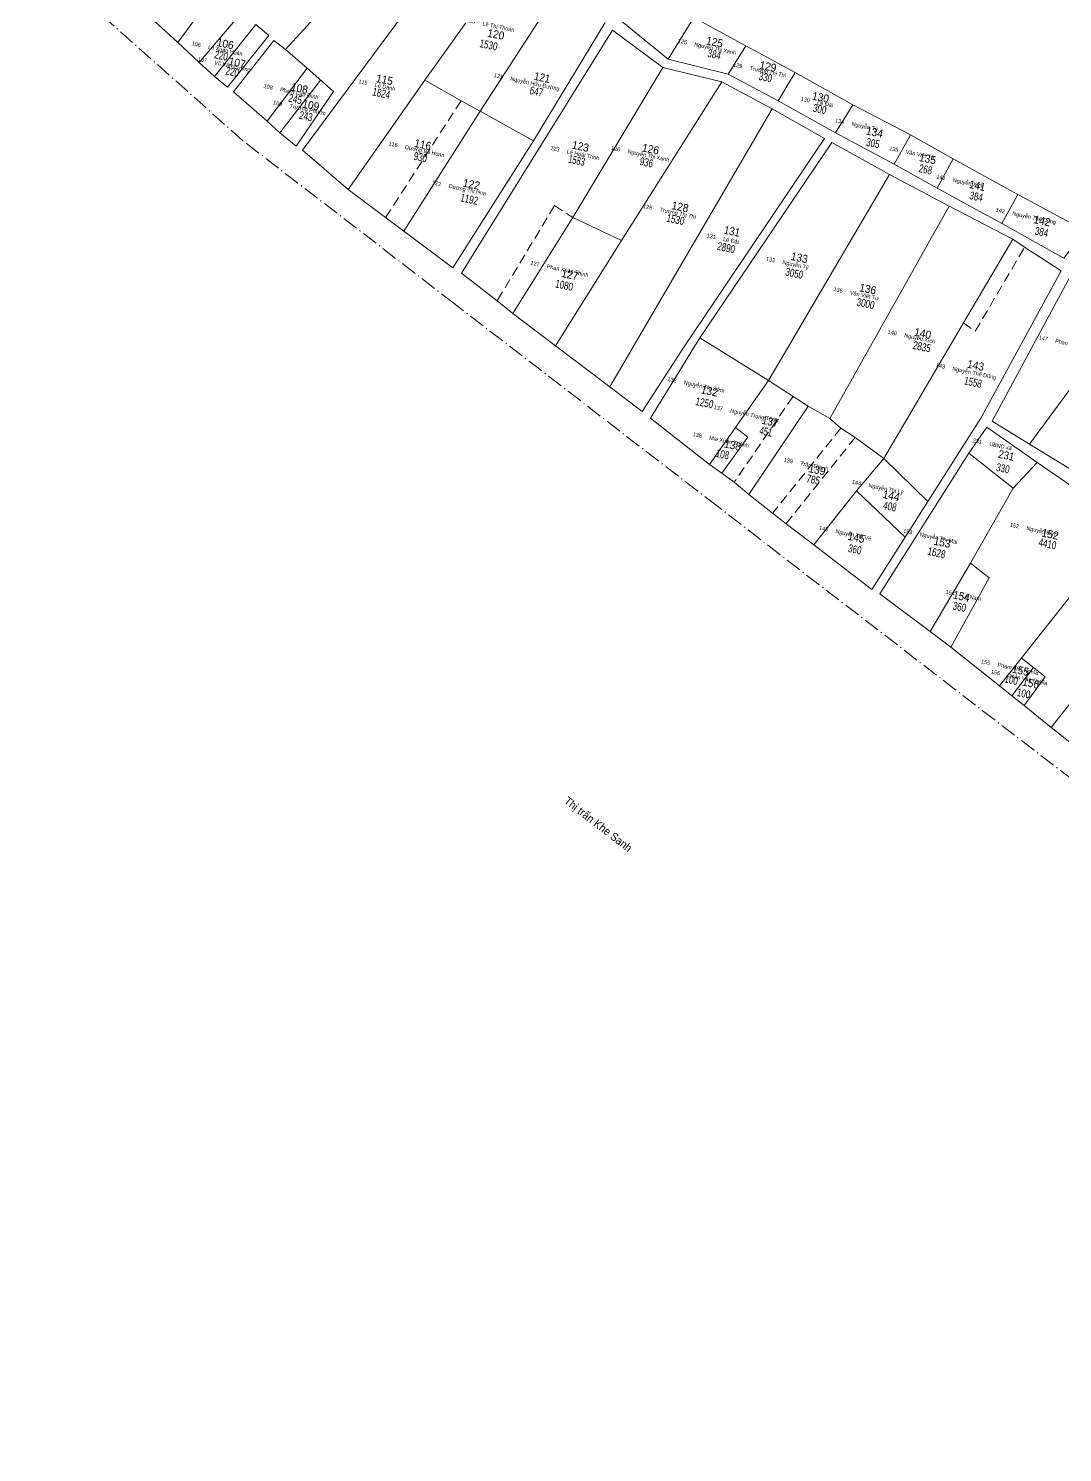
# Model space of a CAD drawing. Header units: metres. Extents: x 550827 to 552316, y 1839819 to 1841297.
# Drawn here: x 551512 to 551900, y 1839926 to 1840460 of the extents above; entities that cross this region are included whole.
import ezdxf
from ezdxf.enums import TextEntityAlignment as Align

# ---------------------------------------------------------------- set-up
doc = ezdxf.new("R2010")
doc.units = ezdxf.units.M
doc.header["$LTSCALE"] = 1.2
doc.linetypes.add('DOT_DASHED', pattern=[7.7, 5, -1.2, 0.3, -1.2])
doc.linetypes.add('MEDIUM_DASHED', pattern=[4.5, 3, -1.5])
for name, color, linetype, lineweight in [('10', 7, 'Continuous', 13), ('13', 7, 'Continuous', 13), ('22', 7, 'DOT_DASHED', 13)]:
    doc.layers.add(name, color=color, linetype=linetype, lineweight=lineweight)
doc.layers.add('2', color=7, linetype='Continuous')
doc.layers.add('48', color=7, linetype='Continuous')

msp = doc.modelspace()

# ---------------------------------------------------------------- linework, layer by layer
at = {"layer": '10'}
for p, q in [((551664.78, 1840514.14), (551608.72, 1840452.48)), ((551596.69, 1840493.56), (551568.24, 1840455.09)), ((551681.66, 1840429.4), (551711.71, 1840475.75)), ((551592.62, 1840466.87), (551576.29, 1840447.62)), ((551597.6, 1840461.9), (551581.98, 1840442.34)), ((551597.6, 1840461.9), (551602.43, 1840457.79)), ((551676.28, 1840462.46), (551660.93, 1840441)), ((551761.75, 1840464.43), (551752.11, 1840448.89)), ((551761.75, 1840464.43), (551781.32, 1840453.82)), ((551731.31, 1840459.7), (551674.61, 1840368.56)), ((551731.31, 1840459.7), (551750.16, 1840445.76)), ((551604.24, 1840455.82), (551608.72, 1840452.48)), ((551781.32, 1840453.82), (551774.63, 1840443.26)), ((551781.32, 1840453.82), (551799.77, 1840443.92)), ((551750.16, 1840445.76), (551716.41, 1840389.44)), ((551750.16, 1840445.76), (551772.33, 1840440.42)), ((551752.11, 1840448.89), (551774.63, 1840443.26)), ((551621.74, 1840440.98), (551606.51, 1840421.23)), ((551660.93, 1840441), (551632.11, 1840400.01)), ((551772.33, 1840440.42), (551734.6, 1840380.82)), ((551772.33, 1840440.42), (551791.15, 1840430.29)), ((551774.63, 1840443.26), (551793.46, 1840433.18)), ((551799.77, 1840443.92), (551793.46, 1840433.18)), ((551799.77, 1840443.92), (551821.41, 1840431.73)), ((551681.66, 1840429.4), (551653, 1840384.38)), ((551681.66, 1840429.4), (551701.71, 1840418.29)), ((551791.15, 1840430.29), (551730.34, 1840325.93)), ((551791.15, 1840430.29), (551810.76, 1840419.05)), ((551793.46, 1840433.18), (551814.84, 1840421.25)), ((551821.41, 1840431.73), (551842.99, 1840420.49)), ((551842.99, 1840420.49), (551836.85, 1840409.5)), ((551842.99, 1840420.49), (551859.07, 1840411.45)), ((551813.46, 1840417.57), (551764.06, 1840344.39)), ((551813.46, 1840417.57), (551835.16, 1840405.55)), ((551836.85, 1840409.5), (551853.05, 1840400.54)), ((551859.07, 1840411.45), (551883.29, 1840398.1)), ((551835.16, 1840405.55), (551789.76, 1840328.39)), ((551835.16, 1840405.55), (551857.54, 1840393.71)), ((551857.54, 1840393.71), (551812.82, 1840314.12)), ((551857.54, 1840393.71), (551881.33, 1840381.32)), ((551716.41, 1840389.44), (551693.94, 1840353.51)), ((551674.61, 1840368.56), (551688.06, 1840358.25)), ((551688.06, 1840358.25), (551693.94, 1840353.51)), ((551693.94, 1840353.51), (551709.9, 1840341.39)), ((551887.62, 1840304.53), (551924.49, 1840354.57)), ((551764.06, 1840344.39), (551789.76, 1840328.39)), ((551709.9, 1840341.39), (551730.34, 1840325.93)), ((551730.34, 1840325.93), (551742.44, 1840316.79)), ((551804.68, 1840318.7), (551782.41, 1840285.59)), ((551804.68, 1840318.7), (551812.82, 1840314.12)), ((551812.82, 1840314.12), (551816.92, 1840310.49)), ((551782.08, 1840307.13), (551772.29, 1840293.56)), ((551777.35, 1840310.72), (551782.08, 1840307.13)), ((551816.92, 1840310.49), (551822.32, 1840307.01)), ((551822.32, 1840307.01), (551833, 1840299.16)), ((551881.46, 1840287.93), (551864.95, 1840301.07)), ((551881.46, 1840287.93), (551890.51, 1840297.67)), ((551822.74, 1840287), (551841, 1840269.61)), ((551924.32, 1840274.45), (551876.37, 1840213.83)), ((551806.8, 1840266.75), (551828.55, 1840250.01)), ((551941.72, 1840256.72), (551895.81, 1840198.3)), ((551889.11, 1840220.72), (551881, 1840210.13)), ((551912.01, 1840185.4), (551895.81, 1840198.3))]:
    msp.add_line(p, q, dxfattribs=at)
at = {"layer": '10', "linetype": 'MEDIUM_DASHED'}
for p, q in [((551674.49, 1840433.28), (551646.21, 1840389.46)), ((551709.54, 1840393.96), (551688.06, 1840358.25)), ((551709.54, 1840393.96), (551716.41, 1840389.44)), ((551798.98, 1840322.41), (551776.96, 1840290.28)), ((551816.92, 1840310.49), (551791.31, 1840278.62)), ((551822.32, 1840307.01), (551796.38, 1840274.65))]:
    msp.add_line(p, q, dxfattribs=at)
at = {"layer": '10'}
for points in [[(551728.47, 1840462.63), (551701.71, 1840418.29), (551671.38, 1840370.63), (551653, 1840384.38), (551646.21, 1840389.46), (551632.11, 1840400.01), (551615.08, 1840414.77), (551655.68, 1840469.43), (551680.41, 1840501.19)], [(551602.43, 1840457.79), (551586.89, 1840438.41), (551581.98, 1840442.34), (551576.29, 1840447.62), (551568.24, 1840455.09), (551562.27, 1840460.63), (551545.72, 1840475.52), (551527.59, 1840491.12)], [(551747.5, 1840483.97), (551741.06, 1840473.57), (551734.62, 1840463.17), (551752.11, 1840448.89)], [(551604.24, 1840455.82), (551589.16, 1840436.65), (551601.76, 1840425.61)], [(551612.68, 1840416.2), (551626.67, 1840436.76), (551616.73, 1840445.46), (551608.72, 1840452.48)], [(551616.78, 1840445.53), (551616.73, 1840445.46), (551601.76, 1840425.61)], [(551660.93, 1840441), (551674.49, 1840433.28), (551681.66, 1840429.4)], [(551821.41, 1840431.73), (551814.84, 1840421.25), (551836.85, 1840409.5)], [(551612.68, 1840416.2), (551606.51, 1840421.23), (551601.76, 1840425.61)], [(551810.76, 1840419.05), (551758.25, 1840341.18), (551742.44, 1840316.79)], [(551859.07, 1840411.45), (551853.05, 1840400.54), (551877.25, 1840387.27)], [(551716.41, 1840389.44), (551734.6, 1840380.82), (551709.9, 1840341.39)], [(551881.33, 1840381.32), (551862.91, 1840350.01), (551833, 1840299.16), (551849.49, 1840282.97)], [(551881.33, 1840381.32), (551885.82, 1840378.39), (551899.49, 1840369.49)], [(551899.49, 1840369.49), (551869.35, 1840314.26), (551849.49, 1840282.97), (551841, 1840269.61), (551828.55, 1840250.01)], [(551908.53, 1840291.69), (551887.62, 1840304.53), (551873.66, 1840313.11), (551902.93, 1840367.3), (551924.49, 1840354.57)], [(551764.06, 1840344.39), (551745.48, 1840314.2), (551767.61, 1840296.84)], [(551789.76, 1840328.39), (551777.35, 1840310.72), (551767.61, 1840296.84), (551772.29, 1840293.56), (551776.96, 1840290.28), (551782.41, 1840285.59)], [(551789.76, 1840328.39), (551798.98, 1840322.41), (551804.68, 1840318.7)], [(551871.58, 1840310.9), (551864.95, 1840301.07), (551831.58, 1840248.31), (551850.4, 1840234.2), (551858.17, 1840228.37), (551876.37, 1840213.83), (551881, 1840210.13), (551885.64, 1840206.43), (551895.81, 1840198.3)], [(551871.58, 1840310.9), (551890.51, 1840297.67), (551924.32, 1840274.45)], [(551833, 1840299.16), (551822.74, 1840287), (551806.8, 1840266.75)], [(551782.41, 1840285.59), (551791.31, 1840278.62), (551796.38, 1840274.65), (551806.8, 1840266.75)], [(551881.46, 1840287.93), (551865.57, 1840259.82), (551850.4, 1840234.2)], [(551865.57, 1840259.82), (551872.56, 1840254.31), (551858.17, 1840228.37)], [(551884.66, 1840224.21), (551889.11, 1840220.72), (551893.56, 1840217.23), (551885.64, 1840206.43)]]:
    msp.add_lwpolyline(points, dxfattribs=at)
msp.add_lwpolyline([(551907.88, 1840384.91), (551905.78, 1840381.01), (551900.55, 1840374.27), (551877.25, 1840387.27), (551883.29, 1840398.1)], close=True, dxfattribs=at)
at = {"layer": '10', "linetype": 'MEDIUM_DASHED'}
msp.add_lwpolyline([(551862.85, 1840350.06), (551862.91, 1840350.01), (551867.29, 1840346.81), (551885.82, 1840378.39), (551885.87, 1840378.47)], dxfattribs=at)
at = {"layer": '22'}
msp.add_lwpolyline([(552220.49, 1839926.36), (552156.99, 1839972.03), (552147.42, 1839981.32), (552133.06, 1839994.03), (552104.22, 1840019.57), (552096.71, 1840024.62), (552064.35, 1840052.78), (551991.81, 1840110.75), (551770.61, 1840281.2), (551671.9, 1840357.25), (551592.71, 1840418.27), (551492.07, 1840507.87), (551330.81, 1840648.34), (551172.96, 1840788.92)], dxfattribs=at)

# ---------------------------------------------------------------- texts
at = {"layer": '13'}
for s, rotation, width, p in [('106', 348.032, 0.95, (551585.789, 1840453.167)), ('120', 348.032, 0.95, (551687.249, 1840456.715)), ('125', 348.032, 0.95, (551769.254, 1840453.816)), ('107', 348.032, 0.95, (551590.244, 1840446.076)), ('129', 348.032, 0.95, (551789.284, 1840444.65)), ('115', 348.032, 0.95, (551645.514, 1840439.706)), ('121', 348.032, 0.9, (551704.614, 1840440.53)), ('108', 348.032, 0.95, (551613.594, 1840436.456)), ('130', 348.032, 0.95, (551808.999, 1840433.115)), ('109', 348.032, 0.95, (551617.864, 1840430.15)), ('116', 348.032, 0.95, (551659.849, 1840415.367)), ('134', 348.032, 0.95, (551829.239, 1840420.005)), ('123', 348.032, 0.95, (551718.979, 1840414.702)), ('126', 348.032, 0.95, (551745.269, 1840413.687)), ('135', 348.032, 0.95, (551849.124, 1840410.066)), ('122', 348.032, 0.95, (551678.079, 1840400.487)), ('141', 348.032, 0.9, (551867.784, 1840399.97)), ('128', 348.032, 0.95, (551756.314, 1840392.016)), ('142', 348.032, 0.95, (551892.049, 1840386.767)), ('131', 348.032, 0.9, (551775.794, 1840382.86)), ('133', 348.032, 0.95, (551801.039, 1840372.972)), ('127', 348.032, 0.95, (551714.984, 1840366.596)), ('136', 348.032, 0.95, (551826.699, 1840361.207)), ('140', 348.032, 0.95, (551847.309, 1840344.545)), ('143', 348.032, 0.95, (551867.149, 1840332.572)), ('132', 348.032, 0.95, (551767.319, 1840322.927)), ('137', 348.032, 0.95, (551790.144, 1840311.526)), ('138', 348.032, 0.95, (551776.024, 1840302.646)), ('231', 348.032, 0.9, (551878.624, 1840298.8)), ('139', 348.032, 0.95, (551807.664, 1840293.4)), ('144', 348.032, 0.95, (551835.499, 1840283.685)), ('145', 348.032, 0.95, (551822.404, 1840268.026)), ('153', 348.032, 0.95, (551854.599, 1840266.182)), ('152', 348.032, 0.95, (551895.099, 1840269.257)), ('154', 348.032, 0.95, (551861.819, 1840246.005)), ('155', 348.032, 0.95, (551883.984, 1840218.206)), ('156', 348.032, 0.95, (551887.819, 1840213.387)), ('Thị trấn Khe Sanh', 322.385, 0.95, (551724.984, 1840160.764))]:
    msp.add_text(s, height=3, rotation=rotation, dxfattribs=dict(at, width=width)).set_placement(p, align=Align.CENTER)
at = {"layer": '2'}
for s, width, p in [('1530', 0.75, (551687.788, 1840452.042)), ('220', 0.75, (551586.718, 1840448.224)), ('384', 0.75, (551771.608, 1840448.708)), ('220', 0.75, (551590.908, 1840442.154)), ('330', 0.75, (551790.788, 1840440.112)), ('245', 0.75, (551614.468, 1840431.938)), ('1824', 0.75, (551647.558, 1840433.926)), ('647', 0.75, (551704.928, 1840434.788)), ('243', 0.75, (551618.478, 1840425.495)), ('300', 0.75, (551811.118, 1840428.172)), ('305', 0.75, (551831.088, 1840415.398)), ('930', 0.75, (551661.428, 1840410.142)), ('1583', 0.7, (551720.598, 1840408.814)), ('936', 0.75, (551746.178, 1840408.178)), ('268', 0.75, (551850.818, 1840405.543)), ('1192', 0.75, (551680.548, 1840394.205)), ('384', 0.75, (551869.808, 1840395.378)), ('1530', 0.75, (551757.878, 1840386.582)), ('384', 0.75, (551894.328, 1840382.068)), ('2890', 0.75, (551776.878, 1840376.022)), ('3050', 0.75, (551802.428, 1840366.41)), ('1080', 0.75, (551716.128, 1840361.922)), ('3000', 0.75, (551829.168, 1840355.05)), ('2835', 0.75, (551850.258, 1840338.86)), ('1558', 0.75, (551869.448, 1840325.561)), ('1250', 0.75, (551768.748, 1840317.842)), ('451', 0.7, (551790.778, 1840307.28)), ('108', 0.75, (551774.698, 1840298.703)), ('330', 0.75, (551879.848, 1840293.462)), ('785', 0.75, (551808.688, 1840289.228)), ('408', 0.75, (551837.448, 1840279.183)), ('360', 0.75, (551824.298, 1840263.062)), ('1628', 0.75, (551855.758, 1840261.601)), ('4410', 0.75, (551897.348, 1840264.972)), ('360', 0.75, (551863.538, 1840241.502)), ('100', 0.75, (551882.948, 1840214.154)), ('100', 0.75, (551887.608, 1840209.044))]:
    msp.add_text(s, height=3, rotation=348.032, dxfattribs=dict(at, width=width)).set_placement(p, align=Align.RIGHT)
at = {"layer": '48'}
for s, width, p in [('120     Lê Thị Thoàn    ', 0.9, (551696.579, 1840458.567)), ('106     Lê Xuân Huấn    ', 0.9, (551594.669, 1840449.589)), ('125     Nguyễn Thị Xanh ', 0.9, (551777.999, 1840450.344)), ('107     Võ Văn Cường    ', 0.9, (551597.629, 1840443.578)), ('129     Trương Thị Thí  ', 0.9, (551797.369, 1840441.732)), ('115     Lê Danh ', 0.9, (551650.239, 1840436.832)), ('121     Nguyễn Hữu Đường        ', 0.9, (551715.719, 1840436.017)), ('108     Phạm Cao Đính   ', 0.9, (551622.529, 1840433.409)), ('109     Trương Phước    ', 0.9, (551625.809, 1840427.282)), ('130     Lê Đải  ', 0.95, (551814.929, 1840430.539)), ('134     Nguyễn Tỷ       ', 0.9, (551834.449, 1840421.038)), ('116     Dương Bá Hoan   ', 0.9, (551669.799, 1840411.742)), ('123     Lê Hoài Trịnh   ', 0.9, (551727.819, 1840410.629)), ('126     Nguyễn Thị Xanh ', 0.9, (551752.949, 1840410.204)), ('135     Văn Viết Tự     ', 0.9, (551854.679, 1840410.554)), ('122     Dương Thị Hoa   ', 0.9, (551685.389, 1840397.319)), ('141     Nguyễn Xích     ', 0.9, (551873.149, 1840399.846)), ('128     Trương Thị Thí  ', 0.9, (551763.569, 1840388.652)), ('142     Nguyễn Thế Dũng ', 0.9, (551897.989, 1840386.787)), ('131     Lê Đải  ', 0.95, (551779.649, 1840379.269)), ('127     Phan Xuân Thịnh ', 0.9, (551722.669, 1840367.059)), ('133     Nguyễn Tỷ       ', 0.9, (551808.569, 1840369.138)), ('136     Văn Viết Tự     ', 0.9, (551833.769, 1840357.784)), ('140     Nguyễn Xích     ', 0.9, (551854.909, 1840341.586)), ('147     Phan Thị Mỵ     ', 0.9, (551911.259, 1840339.552)), ('143     Nguyễn Thế Dũng ', 0.9, (551875.529, 1840328.577)), ('132     Nguyễn Thị Sớm  ', 0.9, (551774.239, 1840323.504)), ('137     Nguyễn Trọng Thái       ', 0.9, (551796.469, 1840311.894)), ('138     Mai Xuân Thành  ', 0.9, (551783.349, 1840302.909)), ('231     UBND xã ', 0.9, (551881.399, 1840302.035)), ('139     Trần Thành      ', 0.9, (551815.339, 1840293.708)), ('144     Nguyễn Thị Lý   ', 0.9, (551841.839, 1840285.247)), ('145     Nguyễn Thị Vẻ   ', 0.9, (551829.809, 1840267.974)), ('153     Nguyễn Thị Mai  ', 0.9, (551861.589, 1840266.813)), ('152     Nguyễn Đức      ', 0.9, (551901.059, 1840269.174)), ('154     Lê Nam  ', 0.9, (551870.439, 1840245.417)), ('155     Phạm Thế Nghĩa  ', 0.9, (551891.889, 1840217.619)), ('156     Doản Văn Nghĩa  ', 0.9, (551895.299, 1840213.819))]:
    msp.add_text(s, height=1.5, rotation=348.032, dxfattribs=dict(at, width=width)).set_placement(p, align=Align.RIGHT)

doc.saveas('drawing.dxf')
